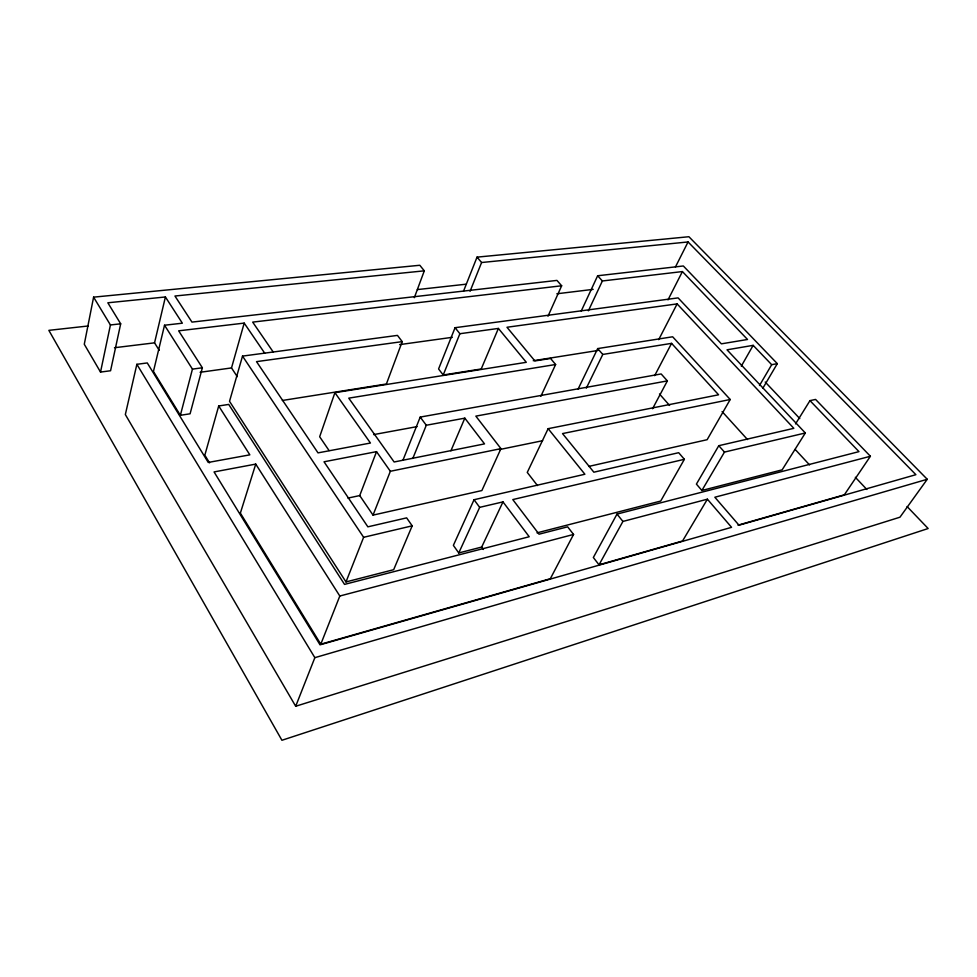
<?xml version="1.0" encoding="UTF-8"?>
<svg xmlns="http://www.w3.org/2000/svg" width="977" height="977" viewBox="0 0 977 977"><rect width="100%" height="100%" fill="white"/><g stroke="black" fill="none" stroke-linecap="round" stroke-linejoin="round"><path stroke-width="1.47" d="M414.333 297.68L424.299 270.837L419.805 265.268L93.597 297.155L84.278 344.258L100.521 372.078L110.572 370.747L120.684 323.814L107.836 302.785L165.406 296.971L182.357 323.192L164.527 325.231L153.45 371.443L180.366 415.31L190.088 413.784L202.361 367.767L178.644 330.824L244.201 323.106L264.682 353.137M100.521 372.078L110.425 324.962L93.597 297.155M537.472 485.569L527.262 472.416L548.146 428.671L584.893 474.248L474.053 499.723L453.365 545.374L458.763 552.958L479.67 507.356L502.984 501.885L529.216 536.739L344.527 584.393L228.728 404.417L218.701 405.98L249.843 454.842L208.248 462.439L147.271 362.943L136.865 364.311L125.337 414.553L295.689 706.261L899.964 517.199L927.246 479.28L688.907 236.727L477.032 257.134L463.55 291.146M159.227 350.34L154.549 342.842L165.406 296.971M180.366 415.31L192.445 369.123L164.527 325.231M218.701 405.98L204.828 455.172L209.542 462.866M237.277 376.682L231.512 367.926L244.201 323.106M282.365 400.472L386.391 383.998L402.219 341.632L397.456 335.392L242.516 356.104L229.522 401.327L345.992 581.938L393.67 569.689L412.184 525.834L406.64 517.871L367.865 526.835L324.022 461.791L376.524 451.655L390.36 471.28L373.031 515.123L359.719 495.571L376.524 451.655M795.534 423.92L809.97 400.631L858.978 451.63L617 514.085L593.344 557.501L599.035 564.816L622.923 521.437L707.397 499.186L731.565 527.324L320.041 644.832L214.061 471.928L255.742 464.099L240.366 513.108L320.786 644.209L550.332 578.714L573.56 534.443L567.637 526.823L539.048 534.199L512.791 499.577L684.376 459.3L678.673 452.693L593.857 472.196L562.52 433.58L730.21 399.495L672.64 336.784L597.68 348.581L578.115 389.029M498.404 328.431L481.221 368.976L443.216 374.997L438.575 368.964L455.074 327.698L459.886 333.719L498.404 328.431L526.31 362.308L334.916 392.681L319.662 436.743L329.066 450.556M295.689 706.261L314.85 657.668L927.246 479.28M320.786 644.209L339.813 596.019L573.56 534.443M345.992 581.938L363.627 537.301L412.184 525.834M470.059 291.317L481.588 262.52L477.032 257.134M403.037 459.984L420.22 417.081L661.16 373.947L667.364 380.896L652.563 408.728M443.216 374.997L459.886 333.719M412.807 458.457L426.29 425.251L464.832 418.156L484.531 443.888L394.134 461.987L348.752 398.152L555.62 364.506L550.552 358.461L534.895 360.94L506.965 327.258L677.122 303.896L793.837 428.329L718.779 445.695L696.406 484.103L701.889 490.478L782.15 469.839L805.329 432.982L727.01 349.815L753.157 345.345L771.696 364.69L777.313 363.639L683.326 265.976L597.643 275.758L581.242 311.028M450.898 450.824L464.832 418.156M547.987 316.243L561.653 285.772L556.939 280.411L191.968 322.105L174.944 296.019L424.299 270.837M667.364 380.896L475.836 416.129L500.945 448.638L481.869 490.552L373.031 515.123M540.867 396.283L555.62 364.506M588.386 310.82L602.369 280.973L682.41 271.569L747.539 339.483L721.392 343.843L678.099 297.887L455.074 327.698M458.763 552.958L481.685 547.059L502.984 501.885M586.334 388.15L602.785 354.443L671.578 343.354L718.596 394.793L548.146 428.671M675.449 266.965L688.064 241.954L915.901 474.688L738.991 525.199L714.834 497.232L870.397 456.259L815.575 399.422L809.97 400.631M667.999 299.878L682.41 271.569M658.706 339.642L677.122 303.896M654.663 375.656L671.578 343.354M684.376 459.3L660.696 501.054L536.996 532.856M741.299 366.18L753.157 345.345M730.21 399.495L707.14 439.699L588.679 466.432M759.495 385.512L771.696 364.69M701.889 490.478L724.47 452.082L805.329 432.982M762.805 388.296L777.313 363.639M707.397 499.186L682.544 540.989L599.035 564.816M870.397 456.259L844.323 494.826L737.977 525.174M347.934 498.099L359.719 495.571M390.36 471.28L500.945 448.638M499.406 449.579L542.614 440.712M373.629 434.606L417.106 426.619M533.259 360.733L597.9 350.487M200.114 372.286L231.512 367.926M399.581 344.625L452.339 337.309M402.219 341.632L256.511 361.637L318.013 452.876L370.442 443.033L334.916 392.681M192.445 369.123L202.361 367.767M114.48 347.727L154.549 342.842M556.853 293.784L593.173 289.363M561.653 285.772L252.677 322.117L273.206 352.001M88.284 325.976L48.85 330.348L281.926 740.273L928.15 528.52L907.083 506.538M417.362 289.583L465.895 284.222M110.425 324.962L120.684 323.814M481.588 262.52L688.064 241.954M765.211 382.031L799.797 418.583M855.339 477.289L866.855 489.477M795.144 449.396L809.53 464.893M722.088 411.549L747.503 439.552M597.643 275.758L602.369 280.973M718.779 445.695L724.47 452.082M659.499 394.012L669.575 405.431M597.68 348.581L602.785 354.443M617 514.085L622.923 521.437M420.22 417.081L426.29 425.251M474.053 499.723L479.67 507.356M481.685 547.059L483.42 549.453M242.516 356.104L363.627 537.301M255.742 464.099L339.813 596.019M136.865 364.311L314.85 657.668"/></g></svg>
